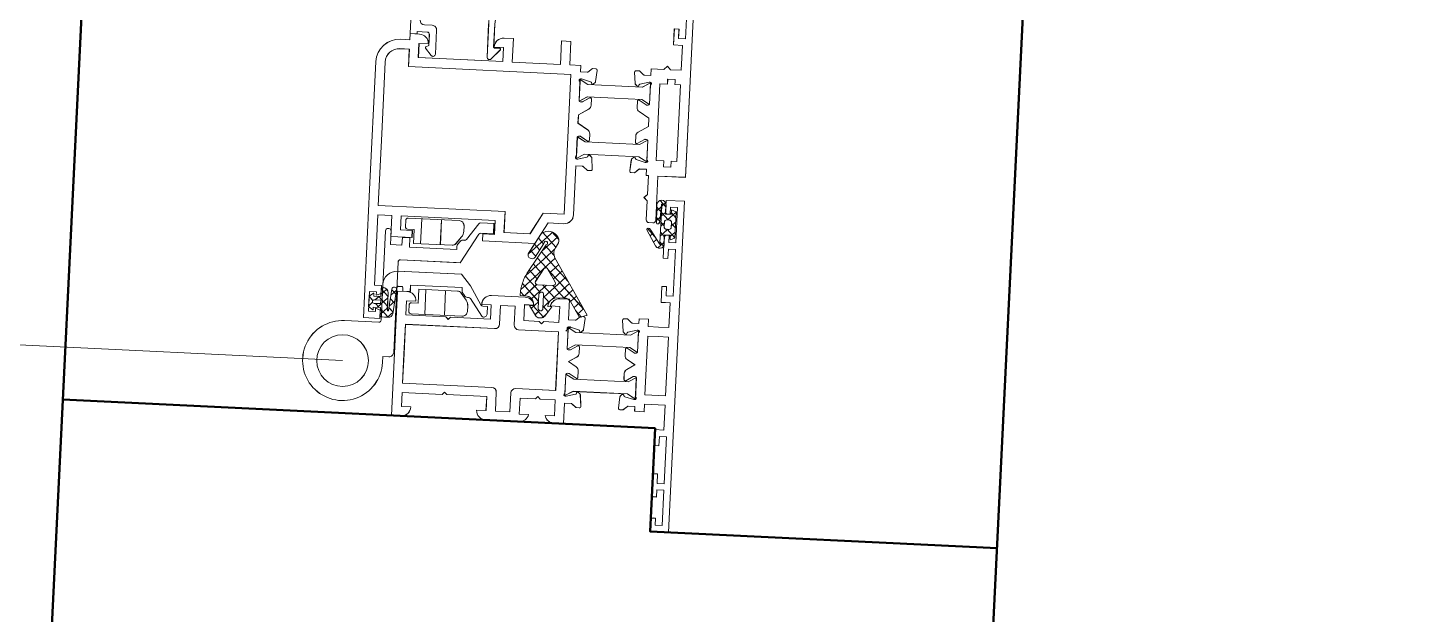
# Model space of a CAD drawing. Header units: millimetres. Extents: x 26282 to 30760, y 1404 to 4574.
# Drawn here: x 29199.79 to 29229.38, y 2775.98 to 2788.45 of the extents above; entities that cross this region are included whole.
import ezdxf

# ---------------------------------------------------------------- set-up
doc = ezdxf.new("R2010")
doc.units = ezdxf.units.MM
doc.header["$LTSCALE"] = 0.25
doc.linetypes.add('DIVIDE', pattern=[1.25, 0.5, -0.25, 0, -0.25, 0, -0.25])
for name, color, linetype, lineweight in [('AB-DUV', 4, 'Continuous', 50), ('DOĞRAMA', 30, 'Continuous', 20), ('SECTION LINE (3RDF)', 40, 'DIVIDE', 25)]:
    doc.layers.add(name, color=color, linetype=linetype, lineweight=lineweight)

# ---------------------------------------------------------------- blocks, each defined once
blk = doc.blocks.new('CHD60E27', base_point=(-138.6, 7.85))
at = {"color": 1, "linetype": 'Continuous'}
for p, q in [((-80.6, 56.35), (-78.6, 56.35)), ((-115.729976, 50.516652), (-114.729976, 49.516652)), ((-115.729976, 50.516652), (-114.729976, 49.516652)), ((-78.6, 29.85), (-80.6, 29.85)), ((-137.2, 16.75), (-135.7, 16.75)), ((-135.7, 16.75), (-135.7, 15.25))]:
    blk.add_line(p, q, dxfattribs=at)
at = {"color": 40, "linetype": 'Continuous'}
for points in [[(-138.6, 7.85), (-138.6, 78.35), (-134.7, 78.35), (-134.7, 75.95, -0.414213), (-135.199999, 75.45), (-135.7, 75.45), (-135.7, 76.95), (-137.2, 76.95), (-137.2, 69.45), (-135.7, 69.45), (-135.7, 70.95), (-135.2, 70.95, -0.414213), (-134.699999, 70.45), (-134.7, 66.05), (-135.7, 66.05), (-135.7, 68.05), (-137.2, 68.05), (-137.2, 58.05), (-135.7, 58.05), (-135.7, 60.05), (-134.7, 60.05), (-134.7, 56.65), (-136.6, 56.65), (-136.6, 51.35), (-134.4, 51.35), (-132.2, 51.35), (-132.2, 52.95), (-130.2, 52.95), (-130.2, 51.95), (-128.790992, 51.95, 0.176327), (-128.630295, 52.008489), (-127.7, 52.789099), (-127, 52.789099, -0.43976), (-126.701142, 52.462953), (-126.911671, 50.056591, -0.176327), (-126.983943, 49.901604), (-127.323223, 49.562323, -0.577351), (-127.741481, 49.674394), (-127.772347, 49.789587, 0.267949), (-127.949124, 49.966363), (-129.9, 50.489099), (-130.1, 50.489099, 0.842899), (-130.2, 49.906257), (-130.2, 45.839099, 0.414213), (-129.949998, 45.589099), (-129.628806, 45.589099, 0.137838), (-129.498553, 45.625711), (-127.980252, 46.552487, -0.585341), (-127.6, 46.339099), (-127.6, 45.002615, -0.261351), (-128.07899, 44.149065), (-129.797634, 43.1), (-128.07899, 42.050935, -0.261351), (-127.6, 41.197385), (-127.6, 39.8609, -0.585341), (-127.980252, 39.647512), (-129.498554, 40.574288, 0.137838), (-129.628807, 40.6109), (-129.95, 40.6109, 0.414213), (-130.199999, 40.360899), (-130.2, 36.293743, 0.842899), (-130.1, 35.710901), (-129.9, 35.7109), (-127.949123, 36.233636, 0.267949), (-127.772347, 36.410413), (-127.741481, 36.525605, -0.577351), (-127.323223, 36.637676), (-126.983943, 36.298396, -0.176327), (-126.911671, 36.143409), (-126.701141, 33.737047, -0.43976), (-127, 33.4109), (-127.7, 33.4109), (-128.630295, 34.191511, 0.176327), (-128.790992, 34.25), (-130.2, 34.25), (-130.2, 33.25), (-132.2, 33.25), (-132.2, 34.85), (-136.6, 34.85), (-136.6, 29.55), (-134.7, 29.55), (-134.7, 26.15), (-135.7, 26.15), (-135.7, 28.15), (-137.2, 28.15), (-137.2, 18.15), (-135.7, 18.15), (-135.7, 20.15), (-134.7, 20.15), (-134.7, 15.75, -0.414213), (-135.199999, 15.25), (-135.7, 15.25), (-135.7, 16.75), (-137.2, 16.75), (-137.2, 9.25), (-135.7, 9.25), (-135.7, 10.75), (-135.2, 10.75, -0.414213), (-134.699999, 10.25), (-134.7, 7.85), (-138.6, 7.85)], [(-78.6, 56.35), (-78.6, 29.85), (-79.6, 29.85), (-80.6, 29.85, -0.414213), (-82.599999, 31.85), (-80.6, 31.85), (-80.6, 34.85), (-89.1, 34.85), (-89.6, 35.35), (-90.1, 34.85), (-98.6, 34.85), (-98.6, 31.85), (-96.6, 31.85, -0.414213), (-98.599999, 29.85), (-105.740408, 29.85, -0.356298), (-107.699999, 31.450001), (-105.7, 31.45), (-105.7, 34.85), (-109, 34.85), (-109.5, 35.35), (-110, 34.85), (-113.2, 34.85), (-113.2, 31.45), (-111.2, 31.45, -0.356298), (-113.159592, 29.85), (-115.2, 29.85), (-115.2, 34.25), (-116.609007, 34.25, 0.176327), (-116.769704, 34.191511), (-117.7, 33.4109), (-118.4, 33.4109, -0.43976), (-118.698859, 33.737047), (-118.488329, 36.143409, -0.176327), (-118.416057, 36.298397), (-118.076776, 36.637677, -0.577351), (-117.658519, 36.525604), (-117.627652, 36.410413, 0.267949), (-117.450876, 36.233636), (-115.5, 35.7109), (-115.3, 35.7109, 0.842899), (-115.2, 36.293744), (-115.2, 40.3609, 0.414213), (-115.45, 40.6109), (-115.771193, 40.6109, 0.137838), (-115.901446, 40.574288), (-117.419747, 39.647512, -0.585341), (-117.799999, 39.8609), (-117.8, 41.197384, -0.261351), (-117.32101, 42.050935), (-115.602366, 43.1), (-117.321009, 44.149064, -0.261351), (-117.8, 45.002615), (-117.8, 46.339099, -0.585341), (-117.419747, 46.552488), (-115.901445, 45.625712, 0.137838), (-115.771193, 45.5891), (-115.45, 45.589099, 0.414213), (-115.199999, 45.8391), (-115.2, 49.906257, 0.842899), (-115.3, 50.489099), (-115.5, 50.489099), (-117.450876, 49.966364, 0.267949), (-117.627653, 49.789587), (-117.658518, 49.674395, -0.577351), (-118.076776, 49.562322), (-118.416057, 49.901603, -0.176327), (-118.488329, 50.056591), (-118.698858, 52.462953, -0.43976), (-118.4, 52.789099), (-117.7, 52.789099), (-116.769704, 52.008489, 0.176327), (-116.609007, 51.95), (-115.2, 51.95), (-115.2, 56.35), (-113.159591, 56.35, -0.356297), (-111.199999, 54.75), (-113.2, 54.75), (-113.2, 51.35), (-110, 51.35), (-109.5, 50.85), (-109, 51.35), (-105.7, 51.35), (-105.7, 54.75), (-107.7, 54.75, -0.356297), (-105.740408, 56.35), (-98.6, 56.35, -0.414213), (-96.599999, 54.350001), (-98.6, 54.35), (-98.6, 51.35), (-90.1, 51.35), (-89.6, 50.85), (-89.1, 51.35), (-80.6, 51.35), (-80.6, 54.35), (-82.6, 54.35, -0.414213), (-80.6, 56.35), (-78.6, 56.35)], [(-80.6, 43.1), (-80.6, 49.35), (-99.6, 49.35, -0.414213), (-100.6, 50.35), (-100.6, 54.35), (-103.7, 54.35), (-103.7, 50.35, -0.414213), (-104.699999, 49.350001), (-113.2, 49.35), (-113.2, 36.85), (-104.7, 36.85, -0.414213), (-103.699999, 35.850001), (-103.7, 31.85), (-100.6, 31.85), (-100.6, 35.85, -0.414213), (-99.6, 36.85), (-80.6, 36.85), (-80.6, 43.1)]]:
    blk.add_lwpolyline(points, format="xyb", close=True, dxfattribs=at)
at = {"color": 4, "linetype": 'Continuous'}
for points in [[(-130.210348, 45.762166), (-128.497348, 46.762166), (-122.710348, 46.762166), (-116.923348, 46.762166), (-115.210348, 45.762166), (-115.210348, 50.362166), (-116.910348, 49.362166), (-122.710348, 49.362166), (-128.510348, 49.362166), (-130.210348, 50.362166), (-130.210348, 45.762166)], [(-128.497348, 39.437833), (-130.210348, 40.437833), (-130.210348, 35.837833), (-128.510348, 36.837833), (-122.710348, 36.837833), (-116.910348, 36.837833), (-115.210348, 35.837833), (-115.210348, 40.437833), (-116.923348, 39.437833), (-122.710348, 39.437833), (-128.497348, 39.437833)]]:
    blk.add_lwpolyline(points, close=True, dxfattribs=at)
at = {"color": 40, "linetype": 'Continuous'}
blk.add_lwpolyline([(-134.4, 49.35), (-136.6, 49.35), (-136.6, 36.85), (-132.2, 36.85), (-132.2, 49.35), (-134.4, 49.35)], close=True, dxfattribs=at)
blk = doc.blocks.new('CHD60E28', base_point=(0, -82.8))
at = {"color": 1, "linetype": 'Continuous'}
blk.add_line((58, -22), (60, -22), dxfattribs=at)
at = {"color": 40, "linetype": 'Continuous'}
for points in [[(0, -49.7), (0, -24.85), (0, 0), (3.9, 0), (3.9, -2.9), (2.9, -2.9), (2.9, -1.4), (1.4, -1.4), (1.4, -8.9), (2.9, -8.9), (2.9, -7.4), (3.9, -7.4), (3.9, -12.3), (2.9, -12.3), (2.9, -10.3), (1.4, -10.3), (1.4, -20.3), (2.9, -20.3), (2.9, -18.3), (3.9, -18.3), (3.9, -21.7), (2, -21.7), (2, -27), (4.305342, -27), (5, -26.28066), (5.694659, -27), (8.4, -27), (8.4, -28.4), (9.809008, -28.4, 0.176327), (9.969705, -28.341511), (10.9, -27.5609), (11.6, -27.5609, -0.43976), (11.898858, -27.887046), (11.688329, -30.293409, -0.176327), (11.616057, -30.448396), (11.276777, -30.787677, -0.577351), (10.858518, -30.675605), (10.827653, -30.560412, 0.267949), (10.650876, -30.383636), (8.7, -29.8609), (8.5, -29.8609, 0.842899), (8.4, -30.443742), (8.4, -34.5109, 0.414213), (8.65, -34.7609), (8.971194, -34.7609, 0.137838), (9.101447, -34.724288), (10.619748, -33.797512, -0.585341), (11, -34.0109), (11, -35.347384, -0.261351), (10.521011, -36.200935), (8.4, -37.495605), (8.4, -39.304394), (10.52101, -40.599064, -0.261351), (11.000001, -41.452615), (11, -42.789099, -0.585341), (10.619748, -43.002487), (9.101446, -42.075712, 0.137838), (8.971194, -42.0391), (8.65, -42.039099, 0.414213), (8.399999, -42.2891), (8.4, -46.356257, 0.842899), (8.5, -46.939099), (8.7, -46.939099), (10.650876, -46.416364, 0.267949), (10.827654, -46.239588), (10.858519, -46.124395, -0.577351), (11.276776, -46.012322), (11.616057, -46.351603, -0.176327), (11.688329, -46.50659), (11.898859, -48.912953, -0.43976), (11.6, -49.2391), (10.9, -49.239099), (9.969705, -48.458489, 0.176327), (9.809008, -48.4), (8.4, -48.4), (8.4, -49.7), (7.9, -49.7), (7.9, -53.705341), (8.61934, -54.4), (7.9, -55.094658), (7.9, -59.1, -0.414213), (7.3, -59.699999), (6.5, -59.7, -0.414213), (5.9, -59.099999), (5.9, -49.7), (0, -49.7)], [(67, -28.30168), (67, -55.55084), (67, -82.8), (63.5, -82.8), (63.5, -81.073884), (64.5, -80.7), (64.5, -81.4), (66, -81.4), (66, -77.2), (64.5, -77.2), (64.5, -77.9), (63.5, -77.526115), (63.5, -75.8), (65, -75.8), (65, -60.8), (62, -60.8), (62, -65.3), (57.5, -65.3), (57.5, -63.8), (60, -63.8), (60, -60.8), (40, -60.8), (40, -63.8), (42.5, -63.8), (42.5, -65.3), (31.308076, -65.3), (28.71, -60.8), (25.4, -60.8, -0.414213), (23.4, -58.799999), (23.4, -48.4), (21.990993, -48.4, 0.176327), (21.830296, -48.458489), (20.9, -49.239099), (20.2, -49.239099, -0.43976), (19.901142, -48.912953), (20.111671, -46.506591, -0.176327), (20.183943, -46.351603), (20.523224, -46.012323, -0.577351), (20.941481, -46.124395), (20.972347, -46.239587, 0.267949), (21.149124, -46.416364), (23.1, -46.939099), (23.3, -46.939099, 0.842899), (23.4, -46.356257), (23.4, -42.289099, 0.414213), (23.149999, -42.0391), (22.828807, -42.039099, 0.137838), (22.698554, -42.075711), (21.180253, -43.002487, -0.585341), (20.799999, -42.7891), (20.8, -41.452615, -0.261351), (21.278991, -40.599064), (23.4, -39.304394), (23.4, -37.495605), (21.278991, -36.200935, -0.261351), (20.800001, -35.347385), (20.8, -34.0109, -0.585341), (21.180252, -33.797512), (22.698554, -34.724288, 0.137838), (22.828807, -34.760901), (23.15, -34.7609, 0.414213), (23.4, -34.5109), (23.4, -30.443743, 0.842899), (23.3, -29.860899), (23.1, -29.8609), (21.149124, -30.383636, 0.267949), (20.972348, -30.560413), (20.941482, -30.675605, -0.577351), (20.523223, -30.787677), (20.183943, -30.448396, -0.176327), (20.111672, -30.293408), (19.901142, -27.887047, -0.43976), (20.199999, -27.5609), (20.9, -27.5609), (21.830296, -28.341511, 0.176327), (21.990993, -28.4), (23.4, -28.4), (23.4, -27), (25.74, -27), (25.74, -22), (27.74, -22), (27.74, -27), (38, -27), (38, -22), (40, -22, -0.414213), (42, -23.999999), (40, -24), (40, -27), (58, -27), (58, -24), (56, -24, -0.414213), (58, -21.999999), (60, -22), (60, -23.30168), (62, -23.30168, -0.414213), (67, -28.30168)], [(65, -43.55084), (65, -28.301681, 0.414213), (62, -25.301681), (60, -25.30168), (60, -29), (25.4, -29), (25.4, -58.8), (29.864701, -58.8), (32.462777, -63.3), (38, -63.3), (38, -58.8), (65, -58.8), (65, -43.55084)]]:
    blk.add_lwpolyline(points, format="xyb", close=True, dxfattribs=at)
blk.add_lwpolyline([(3.2, -29.55), (3.2, -30.1), (2, -30.1), (2, -46.4), (3.2, -46.4), (3.2, -47.7), (4.8, -47.7), (4.8, -46.4), (6.4, -46.4), (6.4, -30.1), (4.8, -30.1), (4.8, -29), (3.2, -29), (3.2, -29.55)], close=True, dxfattribs=at)
at = {"color": 4, "linetype": 'Continuous'}
for points in [[(10.113, -33.587833), (8.4, -34.587833), (8.4, -29.987833), (10.1, -30.987833), (15.9, -30.987833), (21.7, -30.987833), (23.4, -29.987833), (23.4, -34.587833), (21.687, -33.587833), (15.9, -33.587833), (10.113, -33.587833)], [(10.113, -43.212166), (8.4, -42.212166), (8.4, -46.812166), (10.1, -45.812166), (15.9, -45.812166), (21.7, -45.812166), (23.4, -46.812166), (23.4, -42.212166), (21.687, -43.212166), (15.9, -43.212166), (10.113, -43.212166)]]:
    blk.add_lwpolyline(points, close=True, dxfattribs=at)
blk = doc.blocks.new('CHD50D23', base_point=(110.983776, 153.85743))
at = {"color": 1, "linetype": 'Continuous'}
for p, q in [((117.791548, 170.671326), (119.381447, 172.261226)), ((119.568875, 171.841832), (119.206204, 172.204502)), ((119.457419, 170.215877), (121.244586, 172.003044)), ((124.138771, 167.271936), (119.568875, 171.841832)), ((119.432791, 169.856596), (118.032092, 171.257294)), ((118.315634, 169.074092), (119.457419, 170.215877)), ((119.301305, 167.938443), (120.572703, 169.209841)), ((121.333881, 167.955505), (119.432791, 169.856596)), ((120.970782, 169.60792), (122.142332, 170.77947)), ((121.747604, 168.263422), (122.91966, 169.435477)), ((119.160623, 165.886123), (118.364104, 166.682642)), ((119.296707, 167.87136), (118.580823, 168.587243)), ((118.649877, 167.287015), (119.301305, 167.938443)), ((119.145191, 165.661009), (121.37384, 167.889658)), ((124.278265, 160.768481), (119.160623, 165.886123)), ((124.455498, 162.712568), (119.296707, 167.87136)), ((120.14134, 164.535837), (122.174977, 166.569474)), ((122.524426, 166.918923), (123.696988, 168.091485)), ((111.799457, 156.193954), (118.989078, 163.383575)), ((115.348278, 161.864095), (119.145191, 165.661009)), ((118.528593, 162.275512), (116.730908, 164.073197)), ((119.024539, 163.900887), (117.547506, 165.37792)), ((118.989078, 163.383575), (119.611946, 164.006444)), ((119.345191, 163.580234), (119.024539, 163.900887)), ((121.172168, 163.445345), (122.976114, 165.249291)), ((121.973305, 162.125161), (123.777251, 163.929107)), ((116.124999, 158.315145), (114.281114, 160.15903)), ((118.720503, 157.840961), (115.097712, 161.463753)), ((120.452072, 158.230713), (115.91431, 162.768475)), ((116.041968, 158.315145), (118.584254, 160.857431)), ((118.064864, 158.216721), (120.705574, 160.857431)), ((121.299351, 159.504754), (119.946674, 160.857431)), ((121.452072, 157.361288), (125.087016, 160.996232)), ((121.603057, 159.633594), (124.527445, 162.557981)), ((122.788808, 160.136617), (122.034401, 160.891024)), ((124.529431, 158.395995), (122.788808, 160.136617)), ((125.34237, 159.704376), (124.278265, 160.768481)), ((113.865869, 156.331635), (112.647918, 157.549586)), ((114.691525, 157.627299), (113.464516, 158.854308)), ((120.452072, 156.109392), (118.977527, 157.583937)), ((119.211984, 157.24252), (120.452072, 158.482608)), ((121.237452, 159.267988), (121.603057, 159.633594)), ((122.965684, 157.838422), (121.299351, 159.504754)), ((122.94395, 155.738834), (121.452072, 157.230713)), ((124.608099, 158.395995), (125.396213, 159.184109)), ((111.107571, 154.847292), (111.014722, 154.940141)), ((113.040212, 155.035971), (111.83132, 156.244863)), ((112.193401, 154.466577), (113.52755, 155.800727)), ((119.332913, 155.242129), (120.452072, 156.361288)), ((120.547923, 153.892221), (119.627241, 154.812903)), ((120.244395, 154.032291), (122.569534, 156.35743)), ((122.081038, 154.480426), (121.159141, 155.402323))]:
    blk.add_line(p, q, dxfattribs=at)
for points in [[(117.942326, 171.103172, -0.229763), (119.601084, 172.311706, -0.229763), (121.577, 171.756923), (124.065182, 167.454881, -0.472021), (123.686104, 166.442525), (123.493312, 166.376425, -0.353954), (122.651853, 166.698377), (120.910699, 169.711911, 2.506605), (120.443837, 169.422198), (123.974866, 163.603459, -0.068514), (125.058809, 161.099606, -0.068514), (125.425814, 158.395994), (124.268132, 158.395995, 0.414213), (122.468133, 156.595995), (122.468132, 156.35743), (123.368132, 156.35743), (121.951762, 154.2919, -0.247171), (121.127035, 153.857431), (120.80923, 153.85743, -0.247171), (119.984502, 154.2919), (118.568132, 156.35743), (119.468132, 156.35743), (119.468132, 156.395995, 0.347266), (117.672353, 158.315146), (115.962865, 158.315145, 0.239382), (114.781982, 157.769249), (112.588983, 154.327878), (110.983776, 154.890697), (118.422358, 166.775718, 0.283277), (118.436838, 168.874362), (117.984154, 169.620334, -0.264505), (117.942326, 171.103172)], [(118.960417, 162.96546), (118.120011, 161.622698, 0.58904), (118.543842, 160.857431), (121.854332, 160.857431, 0.584485), (122.281783, 161.616824), (120.652103, 164.302354, 0.558043), (119.800823, 164.308222), (118.960417, 162.96546)], [(120.952072, 159.35743, 0.414214), (120.452072, 158.85743), (120.452072, 155.85743, 1), (121.452072, 155.85743), (121.452072, 158.85743, 0.414214), (120.952072, 159.35743)]]:
    blk.add_lwpolyline(points, format="xyb", close=True, dxfattribs=at)
blk = doc.blocks.new('CHD40D06', base_point=(-3.244644, -4.348007))
at = {"color": 1, "linetype": 'Continuous'}
for p, q in [((-3.233957, 1.502004), (-2.114244, 0.38229)), ((-3.143286, 0.615308), (-2.231326, 1.527269)), ((-1.5, 0.137274), (0, 1.637274)), ((-1.5, -1.984046), (0.484046, 0)), ((-1.19341, 1.582777), (0, 0.389367)), ((0.389367, 0), (1.189367, -0.8)), ((-2.992329, -0.860945), (-1.872616, -1.980658)), ((-2.94649, -1.309216), (-2.03453, -0.397255)), ((-2.749694, -3.23374), (-1.837734, -2.32178)), ((-1.74264, -4.348007), (0, -2.605366)), ((-1.5, -0.231953), (0.605442, -2.337395)), ((-1.5, -2.353274), (-0.000027, -3.853246)), ((0.267971, -2.337395), (1.067971, -1.537395)), ((1.664749, -0.940617), (2.5, -0.105366)), ((1.710462, -1.321095), (2.5, -2.110633)), ((2.317869, -2.408817), (2.5, -2.226687)), ((-2.750701, -3.223894), (-1.626587, -4.348007))]:
    blk.add_line(p, q, dxfattribs=at)
for points in [[(2.5, -0.0586), (2.5, -1.168698), (2.5, -2.278795), (1.60183, -2.919995), (1.5, -2.919995), (1.5, -2.337395), (0, -2.337395), (0, -3.848007, -0.414213), (-0.499999, -4.348007), (-0.943759, -4.348007), (-1.741907, -4.348007, -0.346314), (-2.714035, -3.582455), (-3.24205, 1.581145, -0.414213), (-2.795506, 2.129414, -0.414213), (-2.247237, 1.68287), (-1.7854, -2.833564), (-1.760746, -2.951964), (-1.679623, -2.98778), (-1.584181, -2.97584), (-1.510215, -2.854067), (-1.5, -2.668709), (-1.5, 0.781642, -0.414213), (-0.3, 1.981642), (-0.2, 1.981642, -0.414209), (0, 1.781645), (0, 0), (1.5, 0), (1.5, 0.5826), (1.60183, 0.5826), (2.5, -0.0586)], [(1.743245, -1.168703, 0.444305), (1.335038, -0.8), (0, -0.8), (0, -1.537395), (1.335028, -1.537395, 0.444305), (1.743245, -1.168703)]]:
    blk.add_lwpolyline(points, format="xyb", close=True, dxfattribs=at)
blk = doc.blocks.new('CHD40D08', base_point=(-2.21267, -2.905012))
at = {"color": 1, "linetype": 'Continuous'}
for p, q in [((0, 5.969856), (1.319355, 7.289211)), ((0.12533, 6.85077), (0.904473, 6.071627)), ((1.017205, 5.958895), (1.924654, 5.051445)), ((-2.21267, 4.946129), (-0.482761, 3.21622)), ((-2.21267, 3.757186), (-1.21267, 4.757186)), ((-0.632316, 3.21622), (0.904473, 4.753009)), ((0, 4.854779), (0.904473, 3.950306)), ((1.069674, 4.91821), (1.934707, 5.783243)), ((1.129836, 3.724943), (1.8882, 2.96658)), ((1.171493, 2.898708), (1.899747, 3.626962)), ((-2.21267, 2.824809), (-1.333018, 1.945157)), ((-2.21267, 1.635866), (-1.333018, 2.515518)), ((-2.21267, -0.485455), (-0.510996, 1.216219)), ((-2.21267, 0.703488), (-1.21267, -0.296512)), ((-0.604081, 1.21622), (0.039793, 0.572346)), ((0.039793, 0.572346), (0.904473, -0.292334)), ((0.061836, -0.332269), (0.904473, 0.510368)), ((0.166981, 2.566478), (0.904473, 1.828986)), ((0.166982, 1.894197), (0.904473, 2.631688)), ((2.045652, -0.469774), (3.706779, 1.191354)), ((2.524604, 0.208855), (3.086884, -0.353425)), ((3.601991, 1.252788), (3.846916, 1.007863)), ((-0.000001, -1.509181), (0.092774, -1.601955)), ((0, -0.394105), (0.061836, -0.332269)), ((0.092774, -1.601955), (1.325459, -2.834641)), ((0.115405, -2.400021), (0.904473, -1.610952)), ((1.646901, -1.034763), (2.284292, -1.672154))]:
    blk.add_line(p, q, dxfattribs=at)
for points in [[(3.56458, 1.274721), (3.853054, 1.105598), (3.839039, 0.882431), (2.197611, -1.814579), (1.801975, -2.439764, -0.413949), (0.422965, -2.750501, -0.119976), (0.112064, -2.393627, -0.119976), (-0.000001, -1.93378), (0, 0), (-1.21267, 0), (-1.21267, -1), (-2.21267, -0.565218), (-2.21267, 5.005452), (-1.21267, 5.396757), (-1.21267, 4.396757), (0, 4.396757), (0, 6.36622, -0.404548), (0.967353, 7.365686, -0.404548), (1.934706, 6.366219), (1.934707, 5.626366), (1.87951, 2.469611), (1.772015, 2.273538), (1.437813, 2.284888), (1.245523, 2.492312), (1.171532, 2.897929), (0.995458, 6.390233, 2.044702), (0.823804, 6.2417), (0.904473, 6.143585), (0.904473, -1.711145), (0.823804, -1.809259, 2.04471), (0.995459, -1.957792), (3.011747, 0.899087), (3.291174, 1.202272), (3.56458, 1.274721)], [(0.020535, 1.362666, 0.198912), (0.166982, 1.71622), (0.166981, 2.71622, 0.414213), (-0.333018, 3.21622), (-0.833018, 3.21622, 0.414213), (-1.333018, 2.71622), (-1.333018, 1.716219, 0.414213), (-0.833018, 1.21622), (-0.333018, 1.216219, 0.198912), (0.020535, 1.362666)]]:
    blk.add_lwpolyline(points, format="xyb", close=True, dxfattribs=at)
blk = doc.blocks.new('CHD10-3111', base_point=(3855.389827, -8975.811796))
at = {"color": 40, "linetype": 'Continuous'}
blk.add_lwpolyline([(3855.389827, -8949.111796), (3879.389827, -8949.111796), (3879.389827, -8971.111796), (3877.889827, -8971.111796), (3877.889827, -8970.611796), (3875.789827, -8970.611796, 0.414276), (3875.289827, -8971.111902), (3875.289827, -8973.411796), (3875.891113, -8973.764938, -0.44986), (3875.948899, -8974.058621), (3874.687602, -8975.51474, -0.717959), (3873.789827, -8975.211796), (3873.789827, -8970.111796, -0.414242), (3874.789923, -8969.111796), (3876.40713, -8969.111796, 0.409111), (3877.406977, -8968.129248), (3877.703866, -8951.120522, 0.419335), (3877.203942, -8950.611796), (3858.289827, -8950.611796, 0.414214), (3857.789827, -8951.111796), (3857.789827, -8954.510299, 0.096347), (3857.826278, -8954.697709), (3862.331086, -8965.847499, -0.096289), (3862.789827, -8968.20752), (3862.789827, -8975.311796, -0.679855), (3861.925103, -8975.653814), (3860.044019, -8973.648631, -0.65679), (3860.189935, -8973.311796), (3861.289827, -8973.311796, 0.414214), (3861.489827, -8973.111796), (3861.489827, -8968.20752, 0.096295), (3861.125704, -8966.334383), (3856.526235, -8954.950297, -0.096289), (3856.489827, -8954.762994), (3856.489827, -8952.011796), (3855.389827, -8952.011796), (3855.389827, -8949.111796)], format="xyb", close=True, dxfattribs=at)
blk = doc.blocks.new('MENT')
at = {"color": 0}
for p, q in [((-265.21, -280), (-259.91, -280)), ((-274.89, -281.59), (-280.19, -281.59)), ((-274.89, -285.79), (-280.19, -285.79)), ((-265.21, -284.2), (-259.91, -284.2))]:
    blk.add_line(p, q, dxfattribs=at)
for points in [[(-268.83, -287.73), (-268.83, -275.9, 0.414214), (-269.33, -275.4), (-288.56, -275.4, -0.414214), (-289.56, -274.4), (-289.56, -273.11), (-290.83, -273.11, -2.414214), (-282.33, -264.61), (-282.33, -271.9, 0.414214), (-281.83, -272.4), (-262.81, -272.4, -0.414214), (-262.31, -272.9), (-262.31, -273.1, -0.414214), (-262.81, -273.6), (-265.69, -273.6), (-265.69, -276.05), (-264.09, -276.05), (-264.09, -277.65), (-266.03, -277.65), (-266.03, -287.73), (-265.4, -287.73, -0.155219), (-264.94, -287.88), (-264.38, -288.28, -0.243349), (-264.04, -288.93), (-264.04, -289.28, 0.24151), (-263.83, -289.69), (-260.42, -292.14, -0.260953), (-260.18, -292.57), (-260.18, -295.38), (-262.38, -295.38), (-262.38, -292.71, 0.255186), (-262.61, -292.29), (-268.83, -288.62), (-268.83, -275.9)], [(-289.56, -273.11), (-290.83, -273.11), (-289.56, -273.11), (-289.56, -274.4, 0.414214), (-288.56, -275.4), (-274.79, -275.4, -0.414214), (-274.49, -275.7), (-274.49, -276.4, -0.414214), (-274.79, -276.7), (-275.49, -276.7), (-275.49, -278.3), (-274.09, -278.3), (-274.09, -289.3), (-274.79, -289.3, 0.155219), (-275.26, -289.45), (-275.79, -289.82, 0.243349), (-276.13, -290.48), (-276.13, -290.74, -0.24262), (-276.34, -291.14), (-279.96, -293.72, 0.212984), (-280.15, -294.08), (-280.15, -294.08, 0.414214), (-279.35, -294.88), (-277.83, -294.88), (-277.83, -293.88, -0.26051), (-277.57, -293.41), (-273.65, -291), (-271.29, -289), (-271.29, -275.4, 0.414214), (-274.29, -272.4), (-281.83, -272.4, -0.414214), (-282.33, -271.9), (-282.33, -264.61, 2.414214), (-290.83, -273.11)], [(-280.19, -278.68, -0.414214), (-279.69, -278.18), (-278.36, -278.18, -0.414214), (-277.86, -278.68), (-277.86, -280.09), (-274.89, -280.09), (-274.89, -288.31, -0.233693), (-275.28, -289.1), (-276.75, -290.23, -0.164588), (-277.97, -290.64), (-279.09, -290.64, -0.414214), (-280.19, -289.54)], [(-259.91, -277.09, 0.414214), (-260.41, -276.59), (-261.74, -276.59, 0.414214), (-262.24, -277.09), (-262.24, -278.5), (-265.21, -278.5), (-265.21, -286.71, 0.233693), (-264.82, -287.51), (-263.35, -288.63, 0.164588), (-262.13, -289.04), (-261.01, -289.04, 0.414214), (-259.91, -287.94)]]:
    blk.add_lwpolyline(points, format="xyb", close=True, dxfattribs=at)
blk.add_circle((-290.83, -264.61), 5.5, dxfattribs=at)
blk.add_circle((-290.83, -264.61), 5.5, dxfattribs=at)
blk = doc.blocks.new('A$C74C11A8A')
at = {"layer": 'DOĞRAMA', "color": 155, "linetype": 'Continuous'}
blk.add_line((46.5, 122.93), (46.5, 772.52), dxfattribs=at)
blk.add_arc((46.5, 122.93), 649.59, 0, 90, dxfattribs=at)
at = {"layer": 'DOĞRAMA', "color": 155, "lineweight": 25}
blk.add_blockref('MENT', (337.32, 387.54), dxfattribs=at)
at = {"layer": 'DOĞRAMA', "color": 155, "xscale": -1, "rotation": 270}
for name, p in [('CHD60E28', (55.83, 51.94)), ('CHD40D06', (56.16, 112.2)), ('CHD60E27', (13.33, 51.94)), ('CHD10-3111', (111.93, 87.94)), ('CHD50D23', (57.58, 71.42)), ('CHD40D08', (73.58, 53.58))]:
    blk.add_blockref(name, p, dxfattribs=at)
blk = doc.blocks.new('A$C187D15ED')
at = {"layer": 'AB-DUV'}
for p, q in [((9627.342, 2518.262), (9639.03, 2760.149)), ((9646.641, 2503.262), (9658.959, 2758.194))]:
    blk.add_line(p, q, dxfattribs=at)
blk.add_lwpolyline([(9630.109, 2575.519), (9642.704, 2574.91), (9642.598, 2572.713), (9649.979, 2572.356)], dxfattribs=at)
at = {"layer": 'SECTION LINE (3RDF)', "xscale": 0.0999999999999993, "yscale": 0.0999999999999993, "zscale": 0.0999999999999993, "rotation": 87.23356812257782}
blk.add_blockref('A$C74C11A8A', (9648.112, 2571.111), dxfattribs=at)
blk.add_blockref('A$C74C11A8A', (9648.112, 2571.111), dxfattribs=at)

msp = doc.modelspace()

# ---------------------------------------------------------------- block references
at = {"layer": 'AB-DUV', "ltscale": 100}
msp.add_blockref('A$C187D15ED', (19570.424, 205.028, 5.126), dxfattribs=at)

# ---------------------------------------------------------------- next in the draw order: linework, layer by layer
at = {"layer": 'DOĞRAMA', "color": 1, "linetype": 'Continuous'}
for p, q in [((29208.117, 2788.319, 5.126), (29207.917, 2788.329, 5.126)), ((29213.361, 2784.645, 5.126), (29213.235, 2784.783, 5.126)), ((29213.259, 2784.648, 5.126), (29213.164, 2784.562, 5.126)), ((29213.249, 2784.545, 5.126), (29213.166, 2784.635, 5.126)), ((29213.355, 2784.533, 5.126), (29213.26, 2784.447, 5.126)), ((29213.41, 2784.367, 5.126), (29213.264, 2784.527, 5.126)), ((29213.352, 2784.733, 5.126), (29213.271, 2784.659, 5.126)), ((29213.577, 2784.532, 5.126), (29213.395, 2784.367, 5.126)), ((29213.571, 2784.413, 5.126), (29213.476, 2784.518, 5.126)), ((29212.978, 2784.191, 5.126), (29212.952, 2784.168, 5.126)), ((29213.237, 2784.426, 5.126), (29213.157, 2784.354, 5.126)), ((29213.229, 2784.344, 5.126), (29213.159, 2784.42, 5.126)), ((29213.327, 2784.305, 5.126), (29213.25, 2784.235, 5.126)), ((29213.324, 2784.238, 5.126), (29213.254, 2784.316, 5.126)), ((29213.566, 2784.32, 5.126), (29213.474, 2784.236, 5.126)), ((29213.561, 2784.201, 5.126), (29213.477, 2784.293, 5.126)), ((29210.431, 2783.639, 5.126), (29210.91, 2784.073, 5.126)), ((29210.759, 2783.857, 5.126), (29210.647, 2783.98, 5.126)), ((29210.913, 2783.91, 5.126), (29210.743, 2784.097, 5.126)), ((29210.91, 2784.073, 5.126), (29210.948, 2784.108, 5.126)), ((29211.021, 2783.791, 5.126), (29210.913, 2783.91, 5.126)), ((29210.914, 2783.874, 5.126), (29211.06, 2784.007, 5.126)), ((29211.081, 2783.948, 5.126), (29210.93, 2784.114, 5.126)), ((29213.125, 2784.011, 5.126), (29212.967, 2784.185, 5.126)), ((29213.081, 2784.081, 5.126), (29213.022, 2784.028, 5.126)), ((29213.162, 2783.953, 5.126), (29213.096, 2783.892, 5.126)), ((29213.309, 2783.809, 5.126), (29213.234, 2783.892, 5.126)), ((29213.331, 2784.106, 5.126), (29213.24, 2784.023, 5.126)), ((29213.324, 2784.015, 5.126), (29213.244, 2784.104, 5.126)), ((29213.324, 2783.898, 5.126), (29213.315, 2783.889, 5.126)), ((29213.33, 2784.009, 5.126), (29213.324, 2784.015, 5.126)), ((29213.398, 2784.167, 5.126), (29213.331, 2784.106, 5.126)), ((29213.55, 2783.989, 5.126), (29213.389, 2784.167, 5.126)), ((29213.556, 2784.108, 5.126), (29213.451, 2784.013, 5.126)), ((29210.377, 2783.185, 5.126), (29210.918, 2783.675, 5.126)), ((29210.591, 2783.596, 5.126), (29210.479, 2783.719, 5.126)), ((29210.675, 2783.726, 5.126), (29210.563, 2783.849, 5.126)), ((29210.922, 2783.454, 5.126), (29210.71, 2783.687, 5.126)), ((29210.715, 2783.694, 5.126), (29210.914, 2783.874, 5.126)), ((29210.917, 2783.682, 5.126), (29210.797, 2783.815, 5.126)), ((29210.979, 2783.614, 5.126), (29210.917, 2783.682, 5.126)), ((29210.918, 2783.675, 5.126), (29210.993, 2783.743, 5.126)), ((29213.315, 2783.889, 5.126), (29213.186, 2783.772, 5.126)), ((29210.386, 2782.99, 5.126), (29210.922, 2783.476, 5.126)), ((29210.623, 2783.114, 5.126), (29210.451, 2783.303, 5.126)), ((29210.709, 2783.242, 5.126), (29210.537, 2783.431, 5.126)), ((29210.817, 2783.346, 5.126), (29210.624, 2783.559, 5.126)), ((29210.922, 2783.476, 5.126), (29211.005, 2783.552, 5.126)), ((29211.283, 2783.056, 5.126), (29210.922, 2783.454, 5.126)), ((29210.926, 2783.277, 5.126), (29211.08, 2783.418, 5.126)), ((29210.652, 2782.636, 5.126), (29210.306, 2783.017, 5.126)), ((29210.648, 2782.864, 5.126), (29210.37, 2783.17, 5.126)), ((29210.756, 2782.718, 5.126), (29211.231, 2783.149, 5.126)), ((29210.927, 2783.226, 5.126), (29210.867, 2783.291, 5.126)), ((29210.892, 2783.247, 5.126), (29210.926, 2783.277, 5.126)), ((29211.61, 2782.473, 5.126), (29210.927, 2783.226, 5.126)), ((29210.927, 2782.671, 5.126), (29211.306, 2783.015, 5.126)), ((29210.967, 2783.113, 5.126), (29211.156, 2783.284, 5.126)), ((29207.126, 2782.654, 5.126), (29207.046, 2782.742, 5.126)), ((29207.258, 2782.742, 5.126), (29207.174, 2782.666, 5.126)), ((29207.445, 2782.71, 5.126), (29207.225, 2782.51, 5.126)), ((29207.437, 2782.535, 5.126), (29207.248, 2782.743, 5.126)), ((29207.423, 2782.893, 5.126), (29207.298, 2782.779, 5.126)), ((29207.447, 2782.747, 5.126), (29207.304, 2782.904, 5.126)), ((29207.627, 2782.875, 5.126), (29207.509, 2782.768, 5.126)), ((29207.613, 2782.786, 5.126), (29207.527, 2782.882, 5.126)), ((29207.852, 2782.846, 5.126), (29207.653, 2782.855, 5.126)), ((29210.341, 2782.755, 5.126), (29210.266, 2782.837, 5.126)), ((29210.274, 2782.889, 5.126), (29210.386, 2782.99, 5.126)), ((29210.349, 2782.754, 5.126), (29210.531, 2782.92, 5.126)), ((29210.503, 2782.691, 5.126), (29210.677, 2782.849, 5.126)), ((29210.531, 2782.92, 5.126), (29210.61, 2782.991, 5.126)), ((29210.682, 2782.825, 5.126), (29210.648, 2782.864, 5.126)), ((29210.677, 2782.849, 5.126), (29210.819, 2782.978, 5.126)), ((29210.994, 2782.705, 5.126), (29210.743, 2782.982, 5.126)), ((29210.875, 2782.613, 5.126), (29210.757, 2782.743, 5.126)), ((29211.197, 2782.705, 5.126), (29210.955, 2782.971, 5.126)), ((29211.188, 2782.706, 5.126), (29211.381, 2782.881, 5.126)), ((29211.328, 2782.63, 5.126), (29211.457, 2782.747, 5.126)), ((29207.053, 2782.511, 5.126), (29207.036, 2782.53, 5.126)), ((29207.119, 2782.616, 5.126), (29207.037, 2782.541, 5.126)), ((29207.258, 2782.508, 5.126), (29207.182, 2782.592, 5.126)), ((29207.435, 2782.498, 5.126), (29207.278, 2782.355, 5.126)), ((29207.45, 2782.297, 5.126), (29207.284, 2782.48, 5.126)), ((29207.556, 2782.404, 5.126), (29207.469, 2782.499, 5.126)), ((29207.591, 2782.64, 5.126), (29207.474, 2782.533, 5.126)), ((29207.584, 2782.595, 5.126), (29207.498, 2782.691, 5.126)), ((29210.495, 2782.481, 5.126), (29210.651, 2782.623, 5.126)), ((29210.756, 2782.298, 5.126), (29210.535, 2782.541, 5.126)), ((29210.575, 2782.351, 5.126), (29210.671, 2782.439, 5.126)), ((29210.745, 2782.506, 5.126), (29210.9, 2782.646, 5.126)), ((29210.853, 2782.414, 5.126), (29210.747, 2782.531, 5.126)), ((29211.404, 2782.496, 5.126), (29211.532, 2782.612, 5.126)), ((29211.562, 2782.302, 5.126), (29211.436, 2782.442, 5.126)), ((29211.481, 2782.363, 5.126), (29211.607, 2782.478, 5.126)), ((29207.556, 2782.405, 5.126), (29207.438, 2782.298, 5.126)), ((29210.725, 2782.285, 5.126), (29210.822, 2782.373, 5.126)), ((29211.673, 2782.335, 5.126), (29211.682, 2782.344, 5.126)), ((29211.333, 2782.094, 5.126), (29211.228, 2781.998, 5.126)), ((29211.333, 2782.094, 5.126), (29211.228, 2781.998, 5.126)), ((29207.525, 2780.208, 5.126), (29207.724, 2780.199, 5.126)), ((29213.165, 2778.624, 5.126), (29213.158, 2778.475, 5.126)), ((29213.315, 2778.617, 5.126), (29213.165, 2778.624, 5.126))]:
    msp.add_line(p, q, dxfattribs=at)
at = {"layer": 'DOĞRAMA', "color": 155, "linetype": 'Continuous'}
msp.add_line((29206.481, 2781.376, 5.126), (29141.598, 2784.512, 5.126), dxfattribs=at)
at = {"layer": 'DOĞRAMA', "color": 0}
for p, q in [((29208.142, 2783.861, 5.126), (29208.167, 2784.39, 5.126)), ((29208.561, 2783.84, 5.126), (29208.587, 2784.37, 5.126)), ((29208.254, 2782.887, 5.126), (29208.229, 2782.357, 5.126)), ((29208.674, 2782.866, 5.126), (29208.648, 2782.337, 5.126))]:
    msp.add_line(p, q, dxfattribs=at)
at = {"layer": 'DOĞRAMA', "color": 40, "linetype": 'Continuous', "elevation": 5.126}
for points in [[(29208.023, 2790.526), (29207.917, 2788.329), (29208.067, 2788.322), (29208.069, 2788.372), (29208.279, 2788.362, -0.414276), (29208.327, 2788.309), (29208.316, 2788.079), (29208.254, 2788.047, 0.44986), (29208.247, 2788.018), (29208.366, 2787.867, 0.717959), (29208.457, 2787.892), (29208.481, 2788.402, 0.414242), (29208.386, 2788.507)], [(29213.827, 2789.215), (29213.778, 2788.216), (29213.629, 2788.223), (29213.638, 2788.423), (29213.538, 2788.428), (29213.522, 2788.088), (29213.712, 2788.079), (29213.686, 2787.55), (29213.456, 2787.561), (29213.39, 2787.636), (29213.317, 2787.567), (29213.047, 2787.581), (29213.04, 2787.441), (29212.899, 2787.448, -0.176327), (29212.884, 2787.454), (29212.795, 2787.537), (29212.725, 2787.54, 0.43976), (29212.693, 2787.509), (29212.703, 2787.267, 0.176327), (29212.709, 2787.252), (29212.741, 2787.216, 0.577351), (29212.784, 2787.225), (29212.787, 2787.237, -0.267949), (29212.806, 2787.253), (29213.003, 2787.296), (29213.023, 2787.295, -0.842899), (29213.03, 2787.237), (29213.011, 2786.83, -0.414213), (29212.985, 2786.807), (29212.952, 2786.808, -0.137838), (29212.94, 2786.812), (29212.792, 2786.912, 0.585341), (29212.753, 2786.893), (29212.747, 2786.759, 0.261351), (29212.791, 2786.672), (29212.996, 2786.532), (29212.988, 2786.352), (29212.769, 2786.232, 0.261351), (29212.718, 2786.15), (29212.711, 2786.016, 0.585341), (29212.748, 2785.993), (29212.904, 2786.078, -0.137838), (29212.917, 2786.081), (29212.949, 2786.08, -0.414213), (29212.973, 2786.053), (29212.954, 2785.647, -0.842899), (29212.941, 2785.589), (29212.921, 2785.59), (29212.728, 2785.652, -0.267949), (29212.712, 2785.671), (29212.709, 2785.682, 0.577351), (29212.668, 2785.695), (29212.632, 2785.663, 0.176327), (29212.624, 2785.648), (29212.592, 2785.409, 0.43976), (29212.62, 2785.375), (29212.69, 2785.371), (29212.787, 2785.445, -0.176327), (29212.803, 2785.45), (29212.944, 2785.443), (29212.937, 2785.313), (29212.987, 2785.311), (29212.968, 2784.911), (29212.893, 2784.845), (29212.961, 2784.772), (29212.942, 2784.372, 0.414213), (29212.999, 2784.309), (29213.079, 2784.305, 0.414213), (29213.142, 2784.362), (29213.187, 2785.301), (29213.776, 2785.273), (29213.776, 2785.273), (29213.896, 2787.755), (29214.016, 2790.237)], [(29209.589, 2788.539), (29209.555, 2787.829, 0.679855), (29209.64, 2787.791), (29209.837, 2787.982, 0.65679), (29209.824, 2788.017), (29209.714, 2788.022, -0.414214), (29209.695, 2788.043), (29209.719, 2788.533, -0.096295)]]:
    msp.add_lwpolyline(points, format="xyb", dxfattribs=at)
for points in [[(29207.188, 2787.733), (29207.056, 2785.012), (29206.924, 2782.29), (29207.274, 2782.273), (29207.282, 2782.445), (29207.184, 2782.488), (29207.181, 2782.418), (29207.031, 2782.425), (29207.051, 2782.844), (29207.201, 2782.837), (29207.198, 2782.767), (29207.3, 2782.8), (29207.308, 2782.972), (29207.158, 2782.979), (29207.23, 2784.478), (29207.53, 2784.463), (29207.508, 2784.014), (29207.958, 2783.992), (29207.965, 2784.142), (29207.715, 2784.154), (29207.73, 2784.454), (29209.728, 2784.357), (29209.713, 2784.057), (29209.463, 2784.069), (29209.456, 2783.92), (29210.574, 2783.866), (29210.855, 2784.303), (29211.186, 2784.287, 0.414213), (29211.395, 2784.477), (29211.445, 2785.515), (29211.586, 2785.509, -0.176327), (29211.602, 2785.502), (29211.691, 2785.42), (29211.761, 2785.416, 0.43976), (29211.792, 2785.447), (29211.783, 2785.689, 0.176327), (29211.777, 2785.705), (29211.744, 2785.74, 0.577351), (29211.702, 2785.731), (29211.698, 2785.72, -0.267949), (29211.68, 2785.703), (29211.482, 2785.66), (29211.462, 2785.661, -0.842899), (29211.455, 2785.72), (29211.475, 2786.126, -0.414213), (29211.501, 2786.15), (29211.533, 2786.148, -0.137838), (29211.546, 2786.144), (29211.693, 2786.044, 0.585341), (29211.732, 2786.063), (29211.739, 2786.197, 0.261351), (29211.695, 2786.284), (29211.489, 2786.424), (29211.498, 2786.605), (29211.716, 2786.724, 0.261351), (29211.768, 2786.807), (29211.775, 2786.94, 0.585341), (29211.738, 2786.963), (29211.581, 2786.878, -0.137838), (29211.568, 2786.875), (29211.536, 2786.877, -0.414213), (29211.512, 2786.903), (29211.532, 2787.309, -0.842899), (29211.545, 2787.367), (29211.565, 2787.366), (29211.757, 2787.304, -0.267949), (29211.774, 2787.286), (29211.777, 2787.274, 0.577351), (29211.818, 2787.261), (29211.853, 2787.293, 0.176327), (29211.861, 2787.308), (29211.894, 2787.547, 0.43976), (29211.866, 2787.581), (29211.796, 2787.585), (29211.699, 2787.511, -0.176327), (29211.683, 2787.506), (29211.542, 2787.513), (29211.549, 2787.653), (29211.315, 2787.664), (29211.339, 2788.164), (29211.139, 2788.173), (29211.115, 2787.674), (29210.09, 2787.723), (29210.115, 2788.223), (29209.915, 2788.232, 0.414213), (29209.705, 2788.042), (29209.905, 2788.033), (29209.891, 2787.733), (29208.093, 2787.82), (29208.107, 2788.12), (29208.307, 2788.11, 0.414213), (29208.117, 2788.319), (29207.917, 2788.329), (29207.911, 2788.199), (29207.711, 2788.209, 0.414213), (29207.188, 2787.733)], [(29207.314, 2786.201), (29207.387, 2787.724, -0.414213), (29207.701, 2788.009), (29207.901, 2787.999), (29207.883, 2787.63), (29211.339, 2787.463), (29211.195, 2784.486), (29210.75, 2784.508), (29210.468, 2784.071), (29209.915, 2784.098), (29209.937, 2784.547), (29207.24, 2784.677), (29207.314, 2786.201)], [(29213.412, 2777.721), (29213.752, 2784.763), (29213.362, 2784.782), (29213.351, 2784.542, 0.414213), (29213.398, 2784.49), (29213.448, 2784.488), (29213.455, 2784.637), (29213.605, 2784.63), (29213.569, 2783.881), (29213.419, 2783.888), (29213.426, 2784.038), (29213.376, 2784.041, 0.414213), (29213.324, 2783.993), (29213.303, 2783.554), (29213.403, 2783.549), (29213.412, 2783.748), (29213.562, 2783.741), (29213.514, 2782.742), (29213.364, 2782.75), (29213.374, 2782.949), (29213.274, 2782.954), (29213.258, 2782.615), (29213.447, 2782.605), (29213.422, 2782.076), (29213.202, 2782.087), (29212.982, 2782.097), (29212.99, 2782.257), (29212.79, 2782.267), (29212.785, 2782.167), (29212.645, 2782.174, -0.176327), (29212.629, 2782.18), (29212.54, 2782.263), (29212.47, 2782.266, 0.43976), (29212.438, 2782.235), (29212.448, 2781.994, 0.176327), (29212.454, 2781.978), (29212.487, 2781.942, 0.577351), (29212.529, 2781.951), (29212.532, 2781.963, -0.267949), (29212.551, 2781.98), (29212.748, 2782.022), (29212.768, 2782.021, -0.842899), (29212.776, 2781.963), (29212.756, 2781.556, -0.414213), (29212.73, 2781.533), (29212.698, 2781.534, -0.137838), (29212.685, 2781.539), (29212.538, 2781.638, 0.585341), (29212.499, 2781.619), (29212.492, 2781.485, 0.261351), (29212.536, 2781.398), (29212.702, 2781.285), (29212.526, 2781.188, 0.261351), (29212.474, 2781.105), (29212.467, 2780.972, 0.585341), (29212.504, 2780.949), (29212.66, 2781.034, -0.137838), (29212.674, 2781.037), (29212.706, 2781.035, -0.414213), (29212.729, 2781.009), (29212.71, 2780.603, -0.842899), (29212.697, 2780.545), (29212.677, 2780.546), (29212.485, 2780.608, -0.267949), (29212.468, 2780.626), (29212.465, 2780.638, 0.577351), (29212.424, 2780.651), (29212.389, 2780.619, 0.176327), (29212.381, 2780.604), (29212.348, 2780.365, 0.43976), (29212.376, 2780.331), (29212.446, 2780.327), (29212.543, 2780.401, -0.176327), (29212.559, 2780.406), (29212.7, 2780.399), (29212.695, 2780.299), (29212.895, 2780.289), (29212.903, 2780.449), (29213.342, 2780.428), (29213.317, 2779.899), (29213.127, 2779.908), (29213.11, 2779.568), (29213.21, 2779.563), (29213.22, 2779.763), (29213.37, 2779.756), (29213.321, 2778.757), (29213.172, 2778.764), (29213.181, 2778.964), (29213.081, 2778.969), (29213.06, 2778.529, 0.414213), (29213.108, 2778.477), (29213.158, 2778.475), (29213.165, 2778.624), (29213.315, 2778.617), (29213.278, 2777.868), (29213.129, 2777.875), (29213.136, 2778.025), (29213.086, 2778.028, 0.414213), (29213.034, 2777.98), (29213.022, 2777.74), (29213.412, 2777.721)], [(29207.653, 2782.855), (29207.525, 2780.208), (29207.625, 2780.204), (29207.724, 2780.199, 0.414213), (29207.934, 2780.389), (29207.734, 2780.399), (29207.749, 2780.698), (29208.598, 2780.657), (29208.65, 2780.705), (29208.698, 2780.652), (29209.547, 2780.611), (29209.532, 2780.312), (29209.332, 2780.321, 0.414213), (29209.522, 2780.112), (29210.236, 2780.077, 0.356298), (29210.439, 2780.228), (29210.239, 2780.238), (29210.256, 2780.577), (29210.585, 2780.561), (29210.638, 2780.609), (29210.685, 2780.556), (29211.005, 2780.541), (29210.988, 2780.201), (29210.789, 2780.211, 0.356298), (29210.977, 2780.042), (29211.18, 2780.032), (29211.202, 2780.471), (29211.342, 2780.465, -0.176327), (29211.358, 2780.458), (29211.447, 2780.375), (29211.517, 2780.372, 0.43976), (29211.549, 2780.403), (29211.539, 2780.645, 0.176327), (29211.533, 2780.66), (29211.501, 2780.696, 0.577351), (29211.458, 2780.687), (29211.455, 2780.675, -0.267949), (29211.436, 2780.659), (29211.239, 2780.616), (29211.219, 2780.617, -0.842899), (29211.212, 2780.675), (29211.231, 2781.082, -0.414213), (29211.257, 2781.105), (29211.289, 2781.104, -0.137838), (29211.302, 2781.1), (29211.449, 2781, 0.585341), (29211.488, 2781.019), (29211.495, 2781.153, 0.261351), (29211.451, 2781.24), (29211.285, 2781.353), (29211.461, 2781.45, 0.261351), (29211.513, 2781.533), (29211.52, 2781.666, 0.585341), (29211.483, 2781.689), (29211.327, 2781.604, -0.137838), (29211.313, 2781.601), (29211.281, 2781.603, -0.414213), (29211.258, 2781.629), (29211.277, 2782.035, -0.842899), (29211.29, 2782.093), (29211.31, 2782.092), (29211.502, 2782.03, -0.267949), (29211.519, 2782.012), (29211.522, 2782, 0.577351), (29211.563, 2781.987), (29211.598, 2782.019, 0.176327), (29211.606, 2782.034), (29211.639, 2782.274, 0.43976), (29211.611, 2782.308), (29211.541, 2782.311), (29211.444, 2782.238, -0.176327), (29211.428, 2782.232), (29211.287, 2782.239), (29211.308, 2782.679), (29211.105, 2782.689, 0.356297), (29210.901, 2782.538), (29211.101, 2782.529), (29211.084, 2782.189), (29210.765, 2782.204), (29210.712, 2782.157), (29210.665, 2782.209), (29210.335, 2782.225), (29210.352, 2782.565), (29210.552, 2782.555, 0.356297), (29210.364, 2782.724), (29209.65, 2782.759, 0.414213), (29209.441, 2782.569), (29209.641, 2782.559), (29209.626, 2782.259), (29208.777, 2782.3), (29208.725, 2782.253), (29208.677, 2782.305), (29207.828, 2782.346), (29207.843, 2782.646), (29208.043, 2782.636, 0.414213), (29207.852, 2782.846), (29207.653, 2782.855)], [(29207.788, 2781.522), (29207.819, 2782.147), (29209.716, 2782.055, 0.414213), (29209.821, 2782.15), (29209.84, 2782.549), (29210.15, 2782.534), (29210.131, 2782.135, 0.414213), (29210.226, 2782.03), (29211.075, 2781.989), (29211.014, 2780.741), (29210.165, 2780.782, 0.414213), (29210.061, 2780.687), (29210.041, 2780.287), (29209.732, 2780.302), (29209.751, 2780.702, 0.414213), (29209.656, 2780.806), (29207.758, 2780.898), (29207.788, 2781.522)]]:
    msp.add_lwpolyline(points, format="xyb", close=True, dxfattribs=at)
at = {"layer": 'DOĞRAMA', "color": 4, "linetype": 'Continuous', "elevation": 5.126}
for points in [[(29212.844, 2786.931), (29213.01, 2786.823), (29213.033, 2787.282), (29212.858, 2787.19), (29212.279, 2787.218), (29211.699, 2787.246), (29211.534, 2787.355), (29211.512, 2786.895), (29211.688, 2786.987), (29212.266, 2786.959), (29212.844, 2786.931)], [(29212.798, 2785.969), (29212.974, 2786.061), (29212.951, 2785.602), (29212.786, 2785.71), (29212.207, 2785.738), (29211.628, 2785.766), (29211.453, 2785.674), (29211.475, 2786.134), (29211.642, 2786.025), (29212.22, 2785.997), (29212.798, 2785.969)], [(29212.757, 2781.549), (29212.59, 2781.657), (29212.012, 2781.685), (29211.434, 2781.713), (29211.258, 2781.621), (29211.28, 2782.081), (29211.445, 2781.973), (29212.025, 2781.945), (29212.604, 2781.917), (29212.779, 2782.008), (29212.757, 2781.549)], [(29212.555, 2780.925), (29212.731, 2781.017), (29212.709, 2780.557), (29212.544, 2780.666), (29211.964, 2780.694), (29211.385, 2780.722), (29211.21, 2780.63), (29211.233, 2781.089), (29211.399, 2780.981), (29211.977, 2780.953), (29212.555, 2780.925)]]:
    msp.add_lwpolyline(points, close=True, dxfattribs=at)
at = {"layer": 'DOĞRAMA', "color": 40, "linetype": 'Continuous', "elevation": 5.126}
for points in [[(29213.554, 2787.301), (29213.551, 2787.246), (29213.671, 2787.24), (29213.593, 2785.612), (29213.473, 2785.618), (29213.466, 2785.488), (29213.307, 2785.496), (29213.313, 2785.625), (29213.153, 2785.633), (29213.232, 2787.261), (29213.392, 2787.254), (29213.397, 2787.363), (29213.557, 2787.356), (29213.554, 2787.301)], [(29213.192, 2781.887), (29213.412, 2781.876), (29213.352, 2780.628), (29212.912, 2780.649), (29212.973, 2781.898), (29213.192, 2781.887)]]:
    msp.add_lwpolyline(points, close=True, dxfattribs=at)
at = {"layer": 'DOĞRAMA', "color": 1, "linetype": 'Continuous', "elevation": 5.126}
for points in [[(29212.982, 2784.193), (29212.952, 2784.177), (29212.953, 2784.155), (29213.103, 2783.878), (29213.14, 2783.813, 0.413949), (29213.276, 2783.776, 0.119976), (29213.309, 2783.81, 0.119976), (29213.322, 2783.855), (29213.332, 2784.048), (29213.453, 2784.042), (29213.448, 2783.943), (29213.55, 2783.981), (29213.577, 2784.538), (29213.479, 2784.582), (29213.474, 2784.482), (29213.353, 2784.487), (29213.362, 2784.684, 0.404548), (29213.271, 2784.789, 0.404548), (29213.169, 2784.694), (29213.166, 2784.62), (29213.156, 2784.304), (29213.166, 2784.284), (29213.199, 2784.283), (29213.219, 2784.303), (29213.229, 2784.343), (29213.263, 2784.691, -2.044702), (29213.28, 2784.676), (29213.271, 2784.666), (29213.233, 2783.882), (29213.241, 2783.872, -2.04471), (29213.223, 2783.858), (29213.035, 2784.153), (29213.009, 2784.184), (29212.982, 2784.193)], [(29213.336, 2784.185, -0.198912), (29213.323, 2784.221), (29213.328, 2784.32, -0.414213), (29213.381, 2784.368), (29213.43, 2784.366, -0.414213), (29213.478, 2784.313), (29213.473, 2784.213, -0.414213), (29213.421, 2784.166), (29213.371, 2784.168, -0.198912), (29213.336, 2784.185)], [(29211.069, 2783.992, 0.229763), (29210.909, 2784.12, 0.229763), (29210.709, 2784.074), (29210.439, 2783.657, 0.472021), (29210.472, 2783.554), (29210.491, 2783.546, 0.353954), (29210.577, 2783.574), (29210.765, 2783.867, -2.506605), (29210.811, 2783.836), (29210.43, 2783.272, 0.068514), (29210.309, 2783.027, 0.068514), (29210.26, 2782.758), (29210.375, 2782.753, -0.414213), (29210.546, 2782.564), (29210.545, 2782.541), (29210.455, 2782.545), (29210.587, 2782.332, 0.247171), (29210.667, 2782.284), (29210.699, 2782.283, 0.247171), (29210.783, 2782.322), (29210.935, 2782.522), (29210.845, 2782.526), (29210.845, 2782.53, -0.347266), (29211.034, 2782.713), (29211.205, 2782.705, -0.239382), (29211.32, 2782.644), (29211.522, 2782.29), (29211.685, 2782.339), (29211, 2783.562, -0.283277), (29211.008, 2783.771), (29211.057, 2783.844, 0.264505), (29211.069, 2783.992)], [(29210.928, 2783.184), (29211.005, 2783.045, -0.58904), (29210.959, 2782.971), (29210.628, 2782.987, -0.584485), (29210.589, 2783.065), (29210.765, 2783.325, -0.558043), (29210.85, 2783.322), (29210.928, 2783.184)], [(29207.046, 2782.746), (29207.041, 2782.636), (29207.036, 2782.525), (29207.122, 2782.456), (29207.133, 2782.456), (29207.135, 2782.514), (29207.285, 2782.507), (29207.278, 2782.356, 0.414213), (29207.325, 2782.303), (29207.37, 2782.301), (29207.449, 2782.297, 0.346314), (29207.55, 2782.369), (29207.628, 2782.882, 0.414213), (29207.586, 2782.939, 0.414213), (29207.529, 2782.897), (29207.461, 2782.449), (29207.458, 2782.437), (29207.45, 2782.434), (29207.44, 2782.435), (29207.434, 2782.448), (29207.433, 2782.466), (29207.45, 2782.811, 0.414213), (29207.336, 2782.937), (29207.326, 2782.937, 0.414209), (29207.305, 2782.918), (29207.296, 2782.74), (29207.147, 2782.747), (29207.149, 2782.806), (29207.139, 2782.806), (29207.046, 2782.746)], [(29210.711, 2782.833, -0.414214), (29210.759, 2782.781), (29210.744, 2782.481, -1), (29210.644, 2782.486), (29210.659, 2782.785, -0.414214), (29210.711, 2782.833)], [(29207.117, 2782.632, -0.444305), (29207.159, 2782.667), (29207.293, 2782.66), (29207.289, 2782.587), (29207.156, 2782.593, -0.444305), (29207.117, 2782.632)]]:
    msp.add_lwpolyline(points, format="xyb", close=True, dxfattribs=at)
at = {"layer": 'DOĞRAMA', "color": 0, "elevation": 5.126}
for points in [[(29208.897, 2783.461), (29207.715, 2783.519, 0.414214), (29207.662, 2783.471), (29207.57, 2781.551, -0.414214), (29207.465, 2781.456), (29207.336, 2781.462), (29207.33, 2781.335, -2.414214), (29206.522, 2782.225), (29207.25, 2782.19, 0.414214), (29207.302, 2782.238), (29207.394, 2784.137, -0.414214), (29207.447, 2784.185), (29207.467, 2784.184, -0.414214), (29207.514, 2784.131), (29207.5, 2783.844), (29207.745, 2783.832), (29207.753, 2783.992), (29207.913, 2783.984), (29207.903, 2783.79), (29208.91, 2783.741), (29208.914, 2783.805, -0.155219), (29208.93, 2783.85), (29208.973, 2783.904, -0.243349), (29209.04, 2783.935), (29209.075, 2783.933, 0.24151), (29209.116, 2783.952), (29209.378, 2784.281, -0.260953), (29209.421, 2784.303), (29209.702, 2784.289), (29209.692, 2784.07), (29209.425, 2784.082, 0.255186), (29209.382, 2784.062), (29208.985, 2783.457), (29207.715, 2783.519)], [(29207.877, 2784.404, 0.414214), (29207.824, 2784.357), (29207.818, 2784.224, 0.414214), (29207.865, 2784.171), (29208.006, 2784.164), (29207.992, 2783.868), (29208.812, 2783.828, 0.233693), (29208.894, 2783.864), (29209.013, 2784.005, 0.164588), (29209.06, 2784.125), (29209.065, 2784.237, 0.414214), (29208.961, 2784.352)], [(29207.336, 2781.462), (29207.33, 2781.335), (29207.336, 2781.462), (29207.465, 2781.456, 0.414214), (29207.57, 2781.551), (29207.636, 2782.926, -0.414214), (29207.667, 2782.955), (29207.737, 2782.951, -0.414214), (29207.766, 2782.92), (29207.762, 2782.85), (29207.922, 2782.842), (29207.929, 2782.982), (29209.028, 2782.929), (29209.024, 2782.859, 0.155219), (29209.037, 2782.812), (29209.072, 2782.757, 0.243349), (29209.136, 2782.72), (29209.161, 2782.718, -0.24262), (29209.201, 2782.696), (29209.441, 2782.321, 0.212984), (29209.476, 2782.3), (29209.476, 2782.3, 0.414214), (29209.56, 2782.376), (29209.567, 2782.528), (29209.467, 2782.533, -0.26051), (29209.422, 2782.561), (29209.2, 2782.964), (29209.011, 2783.21), (29207.653, 2783.276, 0.414214), (29207.339, 2782.991), (29207.302, 2782.238, -0.414214), (29207.25, 2782.19), (29206.522, 2782.225, 2.414214), (29207.33, 2781.335)], [(29207.938, 2782.371, -0.414214), (29207.891, 2782.423), (29207.897, 2782.557, -0.414214), (29207.949, 2782.604), (29208.09, 2782.597), (29208.104, 2782.894), (29208.925, 2782.854, -0.233693), (29209.002, 2782.811), (29209.108, 2782.659, -0.164588), (29209.143, 2782.535), (29209.137, 2782.423, -0.414214), (29209.022, 2782.319)]]:
    msp.add_lwpolyline(points, format="xyb", close=True, dxfattribs=at)
at = {"layer": 'DOĞRAMA', "color": 0}
msp.add_circle((29206.481, 2781.376, 5.126), 0.55, dxfattribs=at)
msp.add_circle((29206.481, 2781.376, 5.126), 0.55, dxfattribs=at)
at = {"layer": 'DOĞRAMA', "color": 155, "linetype": 'Continuous'}
msp.add_arc((29206.481, 2781.376, 5.126), 64.959, 87.23357, 177.23357, dxfattribs=at)

doc.saveas('drawing.dxf')
